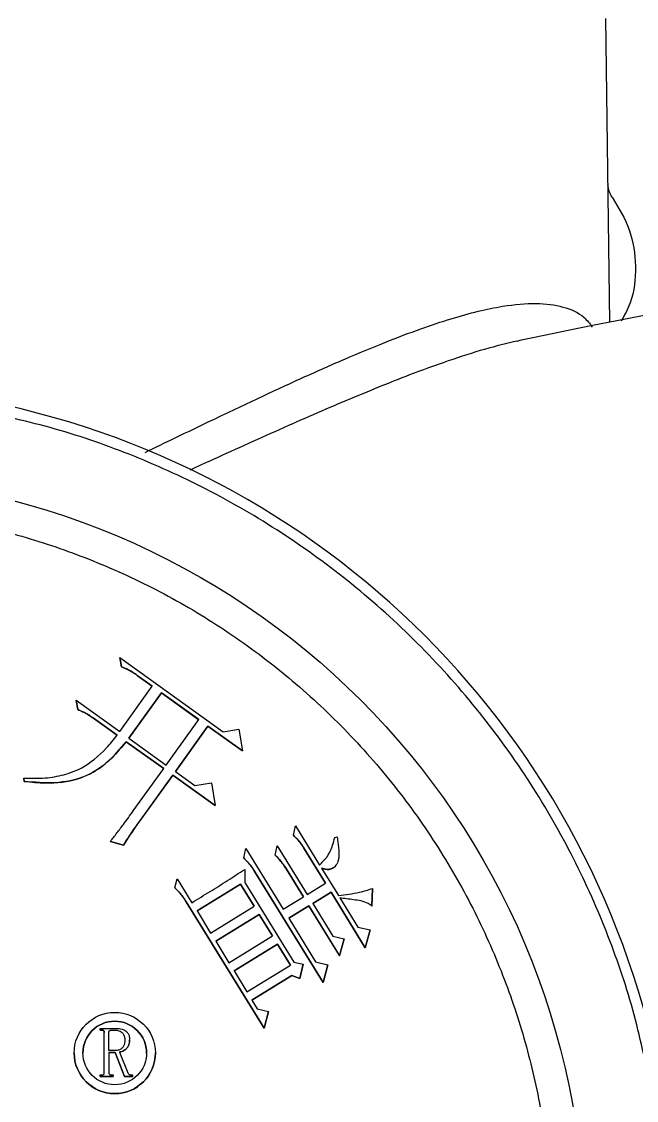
# Model space of a CAD drawing. Header units: millimetres. Extents: x 2371 to 4515, y 843 to 2359.
# Drawn here: x 3897.9 to 3955.3, y 2078.6 to 2179.4 of the extents above; entities that cross this region are included whole.
import ezdxf

# ---------------------------------------------------------------- set-up
doc = ezdxf.new("R2010")
doc.units = ezdxf.units.MM

msp = doc.modelspace()

# ---------------------------------------------------------------- linework, layer by layer
at = {"color": 7, "linetype": 'Continuous', "lineweight": 25}
for p, q in [((3952.837, 2151.357), (3952.466, 2179.722)), ((3944.185, 2149.586), (3944.383, 2149.621)), ((3907.22, 2119.15), (3907.076, 2120.023)), ((3907.076, 2120.023), (3916.739, 2113.08)), ((3907.076, 2120.023), (3907.076, 2120.021)), ((3907.076, 2120.021), (3907.22, 2119.148)), ((3907.22, 2119.15), (3907.22, 2119.148)), ((3910.112, 2117.329), (3908.7, 2118.343)), ((3908.7, 2118.343), (3908.7, 2118.341)), ((3908.7, 2118.341), (3910.111, 2117.327)), ((3907.066, 2113.091), (3910.112, 2117.329)), ((3910.96, 2116.72), (3907.914, 2112.482)), ((3907.915, 2112.481), (3910.96, 2116.718)), ((3914.463, 2114.203), (3910.96, 2116.72)), ((3910.96, 2116.72), (3910.96, 2116.718)), ((3910.96, 2116.718), (3914.462, 2114.201)), ((3903.141, 2115.14), (3902.998, 2116.014)), ((3902.998, 2116.014), (3907.066, 2113.091)), ((3902.998, 2116.014), (3902.998, 2116.011)), ((3902.998, 2116.011), (3903.141, 2115.138)), ((3903.141, 2115.14), (3903.141, 2115.138)), ((3906.822, 2112.752), (3904.618, 2114.334)), ((3904.618, 2114.334), (3904.618, 2114.332)), ((3904.618, 2114.332), (3906.822, 2112.749)), ((3911.417, 2109.965), (3914.463, 2114.203)), ((3915.311, 2113.594), (3912.265, 2109.356)), ((3912.266, 2109.355), (3915.311, 2113.592)), ((3918.532, 2111.277), (3915.311, 2113.594)), ((3915.311, 2113.594), (3915.311, 2113.592)), ((3915.311, 2113.592), (3918.532, 2111.275)), ((3916.739, 2113.08), (3918.198, 2113.317)), ((3918.198, 2113.317), (3918.532, 2111.277)), ((3911.173, 2109.626), (3907.67, 2112.143)), ((3907.67, 2112.143), (3907.67, 2112.141)), ((3907.914, 2112.482), (3911.417, 2109.965)), ((3907.67, 2112.141), (3911.172, 2109.624)), ((3918.532, 2111.277), (3918.532, 2111.275)), ((3908.33, 2105.67), (3911.173, 2109.626)), ((3912.265, 2109.356), (3914.073, 2108.056)), ((3898.156, 2108.439), (3898.107, 2108.732)), ((3898.107, 2108.732), (3898.107, 2108.73)), ((3898.107, 2108.73), (3898.156, 2108.437)), ((3898.156, 2108.439), (3898.156, 2108.437)), ((3912.021, 2109.017), (3908.854, 2104.61)), ((3908.854, 2104.607), (3912.021, 2109.015)), ((3915.976, 2106.174), (3912.021, 2109.017)), ((3912.021, 2109.017), (3912.021, 2109.015)), ((3912.021, 2109.015), (3915.976, 2106.172)), ((3914.073, 2108.056), (3915.627, 2108.311)), ((3915.627, 2108.311), (3915.976, 2106.174)), ((3915.976, 2106.174), (3915.976, 2106.172)), ((3908.854, 2104.61), (3908.854, 2104.607)), ((3923.282, 2103.414), (3923.488, 2104.272)), ((3923.488, 2104.272), (3925.74, 2100.609)), ((3927.163, 2103.193), (3927.376, 2103.245)), ((3907.408, 2102.478), (3906.203, 2102.827)), ((3906.203, 2102.827), (3906.203, 2102.825)), ((3906.203, 2102.825), (3907.408, 2102.476)), ((3907.408, 2102.478), (3907.408, 2102.476)), ((3918.644, 2101.292), (3918.849, 2102.15)), ((3918.849, 2102.15), (3922.337, 2096.479)), ((3921.579, 2101.549), (3921.785, 2102.41)), ((3921.785, 2102.41), (3924.582, 2097.861)), ((3926.295, 2098.914), (3924.333, 2102.104)), ((3924.333, 2102.104), (3924.333, 2102.102)), ((3924.333, 2102.102), (3926.294, 2098.913)), ((3927.533, 2101.664), (3927.533, 2101.666)), ((3918.739, 2100.211), (3918.751, 2098.996)), ((3924.228, 2097.643), (3922.63, 2100.242)), ((3922.63, 2100.242), (3922.63, 2100.24)), ((3922.63, 2100.24), (3924.227, 2097.642)), ((3925.923, 2100.314), (3927.487, 2097.774)), ((3912.228, 2098.485), (3912.433, 2099.343)), ((3912.433, 2099.343), (3913.812, 2097.098)), ((3926.054, 2089.644), (3919.694, 2099.983)), ((3919.694, 2099.983), (3919.694, 2099.98)), ((3919.694, 2099.98), (3926.054, 2089.642)), ((3918.361, 2098.837), (3914.285, 2096.33)), ((3914.286, 2096.329), (3918.361, 2098.835)), ((3919.635, 2096.769), (3918.361, 2098.837)), ((3918.361, 2098.837), (3918.361, 2098.835)), ((3918.361, 2098.835), (3919.634, 2096.769)), ((3918.751, 2098.996), (3923.331, 2091.553)), ((3924.582, 2097.861), (3926.295, 2098.914)), ((3926.804, 2098.087), (3925.091, 2097.034)), ((3925.091, 2097.032), (3926.804, 2098.085)), ((3930.001, 2092.888), (3926.804, 2098.087)), ((3926.804, 2098.087), (3926.804, 2098.085)), ((3926.804, 2098.085), (3930.001, 2092.886)), ((3930.667, 2098.426), (3930.626, 2096.772)), ((3930.626, 2096.77), (3930.667, 2098.424)), ((3930.667, 2098.426), (3930.667, 2098.424)), ((3920.547, 2085.36), (3913.278, 2097.175)), ((3913.278, 2097.175), (3913.278, 2097.173)), ((3913.278, 2097.173), (3920.547, 2085.358)), ((3922.337, 2096.479), (3924.228, 2097.643)), ((3925.091, 2097.034), (3926.981, 2093.962)), ((3927.631, 2097.537), (3929.303, 2094.82)), ((3914.285, 2096.33), (3915.559, 2094.263)), ((3915.559, 2094.263), (3919.635, 2096.769)), ((3924.736, 2096.816), (3922.846, 2095.652)), ((3922.847, 2095.651), (3924.736, 2096.813)), ((3927.608, 2092.149), (3924.736, 2096.816)), ((3924.736, 2096.816), (3924.736, 2096.813)), ((3924.736, 2096.813), (3927.608, 2092.147)), ((3930.626, 2096.772), (3930.626, 2096.77)), ((3920.105, 2096.001), (3916.029, 2093.495)), ((3916.03, 2093.493), (3920.105, 2095.999)), ((3921.343, 2093.993), (3920.105, 2096.001)), ((3920.105, 2096.001), (3920.105, 2095.999)), ((3920.105, 2095.999), (3921.342, 2093.992)), ((3922.846, 2095.652), (3925.355, 2091.576)), ((3929.303, 2094.82), (3930.448, 2094.548)), ((3930.448, 2094.548), (3930.001, 2092.888)), ((3930.001, 2092.886), (3930.448, 2094.545)), ((3930.448, 2094.548), (3930.448, 2094.545)), ((3916.029, 2093.495), (3917.267, 2091.486)), ((3917.267, 2091.486), (3921.343, 2093.993)), ((3921.816, 2093.225), (3917.74, 2090.718)), ((3917.74, 2090.716), (3921.816, 2093.223)), ((3923.013, 2091.275), (3921.816, 2093.225)), ((3921.816, 2093.225), (3921.816, 2093.223)), ((3921.816, 2093.223), (3923.012, 2091.275)), ((3926.981, 2093.962), (3928.031, 2093.71)), ((3928.031, 2093.71), (3927.608, 2092.149)), ((3927.608, 2092.147), (3928.031, 2093.708)), ((3928.031, 2093.71), (3928.031, 2093.708)), ((3927.608, 2092.149), (3927.608, 2092.147)), ((3930.001, 2092.888), (3930.001, 2092.886)), ((3918.936, 2088.769), (3923.013, 2091.275)), ((3923.331, 2091.553), (3924.192, 2091.35)), ((3924.192, 2091.35), (3923.873, 2090.012)), ((3923.873, 2090.01), (3924.192, 2091.348)), ((3924.192, 2091.35), (3924.192, 2091.348)), ((3925.355, 2091.576), (3926.498, 2091.304)), ((3926.498, 2091.304), (3926.054, 2089.644)), ((3926.054, 2089.642), (3926.498, 2091.301)), ((3926.498, 2091.304), (3926.498, 2091.301)), ((3917.74, 2090.718), (3918.936, 2088.769)), ((3923.131, 2090.289), (3919.409, 2088.001)), ((3919.41, 2087.999), (3923.131, 2090.287)), ((3923.873, 2090.012), (3923.131, 2090.289)), ((3923.131, 2090.289), (3923.131, 2090.287)), ((3923.131, 2090.287), (3923.873, 2090.01)), ((3923.873, 2090.012), (3923.873, 2090.01)), ((3926.054, 2089.644), (3926.054, 2089.642)), ((3919.409, 2088.001), (3919.918, 2087.173)), ((3919.918, 2087.173), (3920.968, 2086.924)), ((3920.968, 2086.924), (3920.547, 2085.36)), ((3920.547, 2085.358), (3920.968, 2086.922)), ((3920.968, 2086.924), (3920.968, 2086.922)), ((3905.23, 2085.191), (3905.23, 2085.349)), ((3905.23, 2085.349), (3906.73, 2085.349)), ((3905.388, 2085.191), (3905.23, 2085.191)), ((3905.23, 2085.191), (3905.23, 2085.189)), ((3905.23, 2085.189), (3905.388, 2085.189)), ((3905.388, 2085.191), (3905.388, 2085.189)), ((3905.625, 2081.217), (3905.625, 2084.98)), ((3906.046, 2083.27), (3906.046, 2084.98)), ((3906.283, 2085.191), (3906.572, 2085.191)), ((3906.283, 2085.191), (3906.283, 2085.189)), ((3906.283, 2085.189), (3906.572, 2085.189)), ((3906.572, 2085.191), (3906.572, 2085.189)), ((3920.547, 2085.36), (3920.547, 2085.358)), ((3902.811, 2083.053), (3902.811, 2083.05)), ((3906.625, 2083.27), (3906.046, 2083.27)), ((3906.651, 2083.112), (3906.046, 2083.112)), ((3906.046, 2083.112), (3906.046, 2081.217)), ((3906.046, 2083.11), (3906.651, 2083.11)), ((3907.52, 2080.849), (3906.651, 2083.112)), ((3906.651, 2083.112), (3906.651, 2083.11)), ((3906.651, 2083.11), (3907.52, 2080.847)), ((3907.046, 2083.138), (3907.835, 2081.191)), ((3910.395, 2083.05), (3910.395, 2083.053)), ((3905.23, 2080.849), (3905.23, 2081.007)), ((3905.23, 2081.007), (3905.388, 2081.007)), ((3906.283, 2081.007), (3906.441, 2081.007)), ((3906.441, 2081.007), (3906.441, 2080.849)), ((3908.098, 2081.007), (3908.256, 2081.007)), ((3908.256, 2081.007), (3908.256, 2080.849)), ((3906.441, 2080.849), (3905.23, 2080.849)), ((3905.23, 2080.849), (3905.23, 2080.847)), ((3905.23, 2080.847), (3906.441, 2080.847)), ((3906.441, 2080.849), (3906.441, 2080.847)), ((3908.256, 2080.849), (3907.52, 2080.849)), ((3907.52, 2080.849), (3907.52, 2080.847)), ((3907.52, 2080.847), (3908.256, 2080.847)), ((3908.256, 2080.849), (3908.256, 2080.847))]:
    msp.add_line(p, q, dxfattribs=at)
for centre, radius in [((3878.988, 2065.497), 71.5), ((3906.603, 2083.053), 3.792), ((3906.603, 2083.053), 2.971)]:
    msp.add_circle(centre, radius, dxfattribs=at)
for centre, radius, start, end in [((4080.176, 1506.92), 656.897, 95.489386, 101.924805), ((3878.988, 2065.495), 80, 10.30617, 79.69396), ((3906.603, 2083.05), 2.971, 0.0001, 179.9999), ((3906.603, 2083.05), 3.792, 180.00009, 359.99975)]:
    msp.add_arc(centre, radius, start, end, dxfattribs=at)
for points, knots in [([(3953.058, 2163.03), (3952.948, 2163.207), (3952.728, 2163.563), (3952.688, 2163.98), (3952.669, 2164.19)], [0, 0, 0, 0, 0.4971187, 1, 1, 1, 1]), ([(3953.058, 2163.03), (3953.66, 2162.037), (3954.864, 2160.051), (3955.365, 2156.576), (3955.071, 2153.581), (3954.213, 2152.01), (3953.91, 2151.455)], [0, 0, 0, 0, 0.2818923, 0.5637846, 0.8456768, 1, 1, 1, 1]), ([(3909.442, 2139.184), (3910.375, 2139.635), (3912.521, 2140.671), (3916.066, 2142.377), (3920.05, 2144.271), (3924.162, 2146.175), (3928.108, 2147.927), (3931.807, 2149.466), (3935.113, 2150.721), (3938.014, 2151.686), (3940.558, 2152.392), (3943.28, 2152.955), (3946.021, 2153.202), (3948.551, 2152.846), (3950.292, 2152.098), (3950.963, 2151.204), (3951.202, 2150.885)], [0, 0, 0, 0, 0.0469431, 0.1078801, 0.183383, 0.2583795, 0.3343242, 0.4100721, 0.481911, 0.5462274, 0.6084698, 0.6687832, 0.7633296, 0.8552304, 0.9483781, 1, 1, 1, 1]), ([(3944.574, 2149.669), (3943.584, 2149.439), (3941.584, 2148.975), (3938.194, 2147.903), (3933.939, 2146.373), (3928.695, 2144.254), (3922.399, 2141.51), (3917.352, 2139.226), (3914.335, 2137.847), (3913.625, 2137.523)], [0, 0, 0, 0, 0.122639, 0.2477412, 0.3757787, 0.5645067, 0.75334, 0.9420073, 1, 1, 1, 1]), ([(3956.713, 2079.631), (3956.187, 2082.127), (3955.124, 2087.164), (3952.586, 2094.541), (3949.316, 2101.783), (3945.254, 2108.762), (3940.442, 2115.365), (3934.95, 2121.459), (3928.856, 2126.952), (3922.253, 2131.763), (3915.274, 2135.826), (3908.032, 2139.095), (3900.655, 2141.634), (3895.617, 2142.696), (3893.121, 2143.223)], [0, 0, 0, 0, 0.07995876, 0.16137147, 0.24414236, 0.32889261, 0.41421659, 0.49999999, 0.58577836, 0.67110241, 0.75585763, 0.83862366, 0.92003884, 1, 1, 1, 1]), ([(3810.488, 2065.504), (3810.543, 2067.593), (3810.652, 2071.771), (3811.562, 2078.11), (3813.048, 2084.462), (3815.222, 2090.828), (3818.053, 2097.051), (3821.567, 2103.074), (3825.721, 2108.766), (3830.464, 2114.027), (3835.726, 2118.771), (3841.418, 2122.925), (3847.44, 2126.438), (3853.663, 2129.27), (3860.029, 2131.441), (3866.381, 2132.936), (3872.72, 2133.814), (3878.988, 2134.099), (3885.255, 2133.814), (3891.594, 2132.936), (3897.946, 2131.441), (3904.312, 2129.27), (3910.535, 2126.438), (3916.558, 2122.925), (3922.25, 2118.771), (3927.511, 2114.027), (3932.254, 2108.766), (3936.409, 2103.074), (3939.922, 2097.051), (3942.753, 2090.828), (3944.927, 2084.462), (3946.413, 2078.11), (3947.323, 2071.771), (3947.433, 2067.593), (3947.488, 2065.504)], [0, 0, 0, 0, 0.0291236, 0.0582485, 0.08912, 0.1199941, 0.1519015, 0.1843128, 0.2170688, 0.25, 0.2829312, 0.3156872, 0.3480985, 0.3800059, 0.4108775, 0.4417515, 0.4708745, 0.5, 0.529123, 0.5582485, 0.58912, 0.6199941, 0.6519015, 0.6843128, 0.7170688, 0.75, 0.7829312, 0.8156872, 0.8480985, 0.8800059, 0.9108775, 0.9417515, 0.9708751, 1, 1, 1, 1]), ([(3908.7, 2118.343), (3908.563, 2118.438), (3908.289, 2118.628), (3907.8, 2118.91), (3907.433, 2119.062), (3907.22, 2119.15)], [0, 0, 0, 0, 0.2959723, 0.59214985, 1, 1, 1, 1]), ([(3907.22, 2119.148), (3907.375, 2119.085), (3907.685, 2118.961), (3908.183, 2118.695), (3908.51, 2118.471), (3908.7, 2118.341)], [0, 0, 0, 0, 0.2959938, 0.5922002, 1, 1, 1, 1]), ([(3904.618, 2114.334), (3904.481, 2114.429), (3904.207, 2114.619), (3903.719, 2114.9), (3903.353, 2115.052), (3903.141, 2115.14)], [0, 0, 0, 0, 0.2963846, 0.5929775, 1, 1, 1, 1]), ([(3903.141, 2115.138), (3903.296, 2115.076), (3903.605, 2114.95), (3904.103, 2114.685), (3904.429, 2114.461), (3904.618, 2114.332)], [0, 0, 0, 0, 0.2964036, 0.5930179, 1, 1, 1, 1]), ([(3898.107, 2108.732), (3898.776, 2108.719), (3900.029, 2108.694), (3901.844, 2109.005), (3903.888, 2109.764), (3905.544, 2111.15), (3906.494, 2112.341), (3906.822, 2112.752)], [0, 0, 0, 0, 0.1989974, 0.3726503, 0.5456254, 0.8432566, 1, 1, 1, 1]), ([(3907.67, 2112.143), (3907.247, 2111.626), (3906.18, 2110.323), (3903.958, 2108.757), (3901.017, 2108.172), (3899.108, 2108.35), (3898.156, 2108.439)], [0, 0, 0, 0, 0.1857159, 0.4679578, 0.7348593, 1, 1, 1, 1]), ([(3898.156, 2108.437), (3898.819, 2108.37), (3900.489, 2108.2), (3902.721, 2108.428), (3904.6, 2109.26), (3906.189, 2110.366), (3907.095, 2111.452), (3907.67, 2112.141)], [0, 0, 0, 0, 0.18536599, 0.4664547, 0.60922565, 0.75230517, 1, 1, 1, 1]), ([(3906.203, 2102.827), (3906.406, 2103.091), (3906.812, 2103.62), (3907.368, 2104.359), (3907.875, 2105.042), (3908.178, 2105.461), (3908.33, 2105.67)], [0, 0, 0, 0, 0.28162406, 0.56325086, 0.78161879, 1, 1, 1, 1]), ([(3908.854, 2104.61), (3908.661, 2104.338), (3908.315, 2103.852), (3907.836, 2103.14), (3907.55, 2102.698), (3907.408, 2102.478)], [0, 0, 0, 0, 0.3881543, 0.694028, 1, 1, 1, 1]), ([(3907.408, 2102.476), (3907.589, 2102.756), (3907.912, 2103.256), (3908.397, 2103.965), (3908.702, 2104.393), (3908.854, 2104.607)], [0, 0, 0, 0, 0.38815448, 0.69402924, 1, 1, 1, 1]), ([(3924.333, 2102.104), (3924.242, 2102.244), (3924.061, 2102.524), (3923.722, 2102.972), (3923.443, 2103.252), (3923.282, 2103.414)], [0, 0, 0, 0, 0.2970338, 0.5942695, 1, 1, 1, 1]), ([(3923.282, 2103.412), (3923.401, 2103.295), (3923.638, 2103.06), (3923.993, 2102.623), (3924.208, 2102.293), (3924.333, 2102.102)], [0, 0, 0, 0, 0.297059, 0.59435, 1, 1, 1, 1]), ([(3926.424, 2101.354), (3926.53, 2101.529), (3926.743, 2101.879), (3926.964, 2102.508), (3927.092, 2102.948), (3927.163, 2103.193)], [0, 0, 0, 0, 0.3080819, 0.6148901, 1, 1, 1, 1]), ([(3927.376, 2103.245), (3927.422, 2102.914), (3927.509, 2102.278), (3927.563, 2101.501), (3927.466, 2100.89), (3927.257, 2100.568), (3927.089, 2100.399), (3927.04, 2100.35)], [0, 0, 0, 0, 0.3287543, 0.6337994, 0.7646363, 0.9315296, 1, 1, 1, 1]), ([(3919.694, 2099.983), (3919.604, 2100.123), (3919.423, 2100.403), (3919.083, 2100.851), (3918.804, 2101.131), (3918.644, 2101.292)], [0, 0, 0, 0, 0.2970338, 0.5942695, 1, 1, 1, 1]), ([(3918.644, 2101.29), (3918.762, 2101.173), (3919, 2100.938), (3919.354, 2100.502), (3919.57, 2100.171), (3919.694, 2099.98)], [0, 0, 0, 0, 0.297059, 0.59435, 1, 1, 1, 1]), ([(3922.63, 2100.242), (3922.539, 2100.382), (3922.359, 2100.662), (3922.019, 2101.109), (3921.74, 2101.388), (3921.579, 2101.549)], [0, 0, 0, 0, 0.2973696, 0.5949685, 1, 1, 1, 1]), ([(3921.579, 2101.547), (3921.698, 2101.43), (3921.935, 2101.195), (3922.291, 2100.761), (3922.506, 2100.43), (3922.63, 2100.24)], [0, 0, 0, 0, 0.2973888, 0.5950408, 1, 1, 1, 1]), ([(3925.74, 2100.609), (3925.847, 2100.739), (3926.007, 2100.935), (3926.242, 2101.177), (3926.363, 2101.295), (3926.424, 2101.354)], [0, 0, 0, 0, 0.4983742, 0.7490822, 1, 1, 1, 1]), ([(3913.812, 2097.098), (3914.379, 2097.448), (3915.489, 2098.134), (3917.139, 2099.16), (3918.205, 2099.861), (3918.739, 2100.211)], [0, 0, 0, 0, 0.3431832, 0.6715556, 1, 1, 1, 1]), ([(3927.04, 2100.35), (3926.911, 2100.295), (3926.629, 2100.176), (3926.235, 2100.228), (3926, 2100.293), (3925.923, 2100.314)], [0, 0, 0, 0, 0.3603885, 0.7895238, 1, 1, 1, 1]), ([(3925.923, 2100.312), (3926.054, 2100.277), (3926.319, 2100.207), (3926.715, 2100.197), (3926.94, 2100.301), (3927.04, 2100.348)], [0, 0, 0, 0, 0.3565847, 0.7163644, 1, 1, 1, 1]), ([(3913.278, 2097.175), (3913.188, 2097.315), (3913.006, 2097.595), (3912.667, 2098.043), (3912.388, 2098.323), (3912.228, 2098.485)], [0, 0, 0, 0, 0.2970338, 0.5942695, 1, 1, 1, 1]), ([(3912.228, 2098.483), (3912.346, 2098.366), (3912.584, 2098.131), (3912.938, 2097.694), (3913.154, 2097.364), (3913.278, 2097.173)], [0, 0, 0, 0, 0.297059, 0.59435, 1, 1, 1, 1]), ([(3927.487, 2097.774), (3927.818, 2097.812), (3928.48, 2097.889), (3929.553, 2098.067), (3930.269, 2098.298), (3930.667, 2098.426)], [0, 0, 0, 0, 0.3073895, 0.6148574, 1, 1, 1, 1]), ([(3930.626, 2096.772), (3930.512, 2096.858), (3930.015, 2097.232), (3928.934, 2097.366), (3928.048, 2097.482), (3927.631, 2097.537)], [0, 0, 0, 0, 0.1355582, 0.59251724, 1, 1, 1, 1]), ([(3905.625, 2084.98), (3905.623, 2085.011), (3905.621, 2085.06), (3905.591, 2085.122), (3905.551, 2085.159), (3905.482, 2085.188), (3905.427, 2085.19), (3905.388, 2085.191)], [0, 0, 0, 0, 0.2504106, 0.398556, 0.5474402, 0.6862357, 1, 1, 1, 1]), ([(3905.388, 2085.189), (3905.425, 2085.188), (3905.481, 2085.186), (3905.551, 2085.157), (3905.591, 2085.119), (3905.619, 2085.063), (3905.624, 2085.014), (3905.625, 2084.983), (3905.625, 2084.978)], [0, 0, 0, 0, 0.3046765, 0.4550368, 0.6065485, 0.7453901, 0.9603697, 1, 1, 1, 1]), ([(3906.046, 2084.98), (3906.048, 2085.007), (3906.05, 2085.054), (3906.082, 2085.113), (3906.132, 2085.157), (3906.201, 2085.187), (3906.255, 2085.19), (3906.283, 2085.191)], [0, 0, 0, 0, 0.22289413, 0.38483568, 0.54731898, 0.77307193, 1, 1, 1, 1]), ([(3906.046, 2084.978), (3906.048, 2085.005), (3906.05, 2085.051), (3906.082, 2085.111), (3906.132, 2085.155), (3906.201, 2085.185), (3906.255, 2085.187), (3906.283, 2085.189)], [0, 0, 0, 0, 0.2228941, 0.3848357, 0.547319, 0.7730719, 1, 1, 1, 1]), ([(3906.572, 2085.191), (3906.714, 2085.183), (3906.941, 2085.171), (3907.225, 2085.034), (3907.412, 2084.835), (3907.529, 2084.56), (3907.54, 2084.352), (3907.546, 2084.243)], [0, 0, 0, 0, 0.27235788, 0.4349177, 0.59830332, 0.79042618, 1, 1, 1, 1]), ([(3906.572, 2085.189), (3906.714, 2085.181), (3906.941, 2085.169), (3907.225, 2085.032), (3907.412, 2084.833), (3907.529, 2084.558), (3907.54, 2084.35), (3907.546, 2084.241)], [0, 0, 0, 0, 0.2723579, 0.4349177, 0.5983033, 0.7904262, 1, 1, 1, 1]), ([(3906.73, 2085.349), (3906.918, 2085.339), (3907.223, 2085.324), (3907.591, 2085.158), (3907.819, 2084.951), (3907.969, 2084.658), (3907.984, 2084.429), (3907.993, 2084.296)], [0, 0, 0, 0, 0.3001846, 0.4844442, 0.6359343, 0.7877448, 1, 1, 1, 1]), ([(3907.546, 2084.243), (3907.535, 2084.073), (3907.519, 2083.815), (3907.324, 2083.525), (3907.105, 2083.366), (3906.862, 2083.28), (3906.696, 2083.273), (3906.625, 2083.27)], [0, 0, 0, 0, 0.3308835, 0.5011791, 0.6709162, 0.8596877, 1, 1, 1, 1]), ([(3907.993, 2084.296), (3907.984, 2084.149), (3907.968, 2083.891), (3907.797, 2083.555), (3907.533, 2083.317), (3907.271, 2083.178), (3907.093, 2083.147), (3907.046, 2083.138)], [0, 0, 0, 0, 0.267946, 0.4692773, 0.6704052, 0.9119953, 1, 1, 1, 1]), ([(3907.046, 2083.136), (3907.19, 2083.175), (3907.461, 2083.249), (3907.761, 2083.509), (3907.952, 2083.842), (3907.989, 2084.113), (3907.993, 2084.274), (3907.993, 2084.294)], [0, 0, 0, 0, 0.2708017, 0.5092108, 0.7050775, 0.9633829, 1, 1, 1, 1]), ([(3905.388, 2081.007), (3905.433, 2081.008), (3905.496, 2081.011), (3905.568, 2081.051), (3905.605, 2081.098), (3905.623, 2081.156), (3905.624, 2081.198), (3905.625, 2081.217)], [0, 0, 0, 0, 0.3640306, 0.510061, 0.6558643, 0.8438409, 1, 1, 1, 1]), ([(3906.046, 2081.217), (3906.047, 2081.192), (3906.05, 2081.147), (3906.079, 2081.087), (3906.128, 2081.043), (3906.198, 2081.013), (3906.252, 2081.009), (3906.283, 2081.007)], [0, 0, 0, 0, 0.2102235, 0.3757588, 0.5425339, 0.746796, 1, 1, 1, 1]), ([(3907.835, 2081.191), (3907.849, 2081.166), (3907.876, 2081.116), (3907.933, 2081.054), (3908.011, 2081.014), (3908.068, 2081.009), (3908.098, 2081.007)], [0, 0, 0, 0, 0.2494577, 0.5009802, 0.7310389, 1, 1, 1, 1])]:
    msp.add_open_spline(points, degree=3, knots=knots, dxfattribs=at)

doc.saveas('drawing.dxf')
